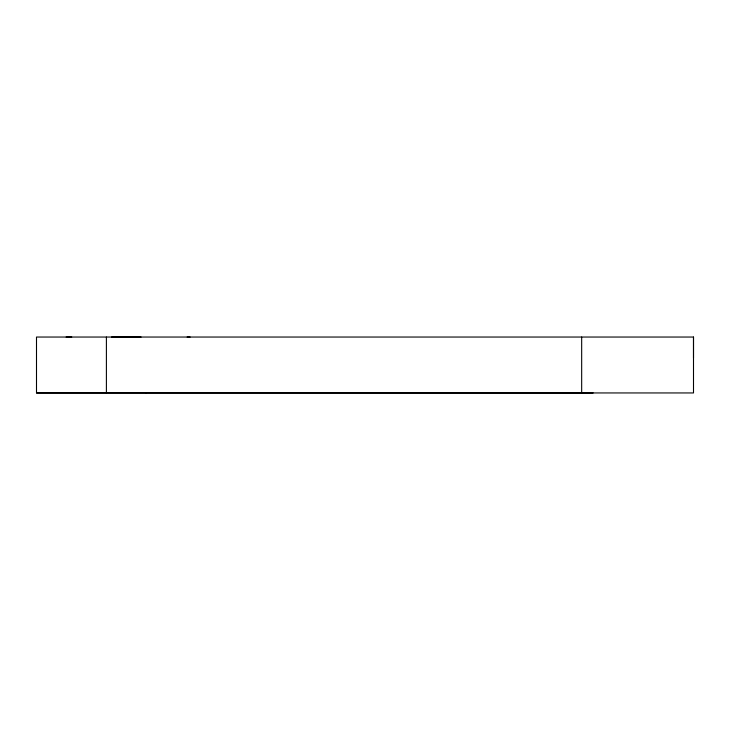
<?xml version="1.0" encoding="UTF-8"?>
<svg xmlns="http://www.w3.org/2000/svg" width="730" height="730" viewBox="0 0 730 730"><rect width="100%" height="100%" fill="white"/><g stroke="black" fill="none" stroke-linecap="round" stroke-linejoin="round"><path stroke-width="1.09" d="M693.5 358.01L693.5 337.041L36.5 337.041L36.5 392.932L693.5 392.95L693.5 337.041M36.5 392.932L593.116 392.95M71.75 337.041L66.111 337.041M187.136 337.041L190.119 337.041M111.535 337.041L141.063 337.041M145.535 392.913L146.347 392.913M581.673 337.041L581.673 392.95M106.397 337.041L106.397 392.95"/></g></svg>
